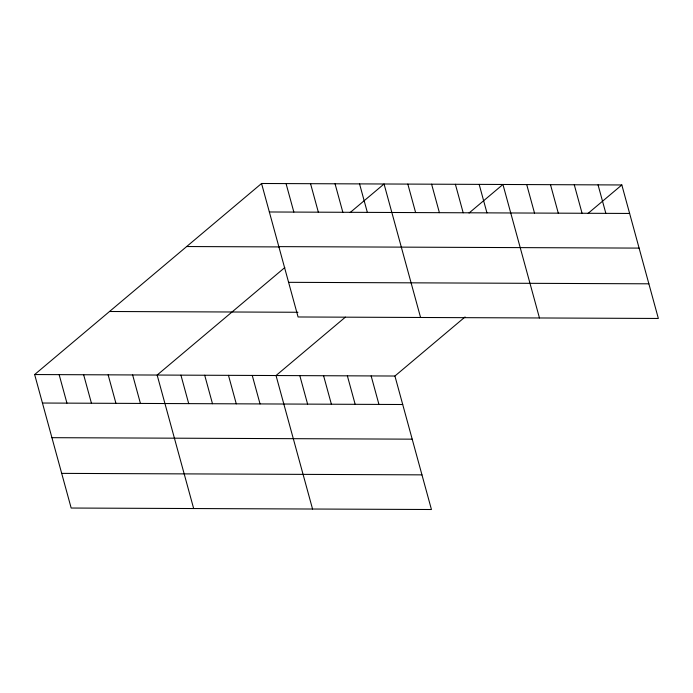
<?xml version="1.0" encoding="UTF-8"?>
<svg xmlns="http://www.w3.org/2000/svg" width="693" height="693" viewBox="0 0 693 693"><rect width="100%" height="100%" fill="white"/><g stroke="black" fill="none" stroke-linecap="round" stroke-linejoin="round"><path stroke-width="1.04" d="M465.072 316.952L394.923 376.022L431.444 509.511L71.171 508.038L34.65 374.541L261.556 183.489L621.829 184.962L658.35 318.459L298.077 316.978L261.556 183.489M284.806 267.55L157.146 375.043L193.659 508.532M350.156 212.526L384.052 183.992L420.573 317.481M345.391 317.134L276.031 375.537L312.552 509.026M469.048 213.02L502.945 184.477L539.457 317.966M587.941 213.505L621.829 184.962M269.352 211.98L629.625 213.453M278.829 246.63L639.102 248.103M186.677 246.535L279.348 246.916M288.6 282.328L648.873 283.809M109.529 311.495L297.955 312.266M34.65 374.541L394.923 376.022M42.446 403.031L402.72 404.513M51.923 437.681L412.196 439.163M61.686 473.38L421.959 474.861M598.05 184.866L605.847 213.357M574.272 184.771L582.068 213.262M550.493 184.676L558.289 213.158M526.715 184.572L534.511 213.063M479.166 184.381L486.954 212.872M455.388 184.286L463.175 212.768M431.609 184.182L439.397 212.673M407.83 184.087L415.618 212.578M359.554 183.888L367.342 212.379M335.057 183.792L342.844 212.283M371.145 375.927L378.941 404.409M310.551 183.688L318.347 212.179M347.366 375.823L355.162 404.314M286.053 183.593L293.849 212.075M323.588 375.727L331.384 404.218M299.809 375.632L307.605 404.123M252.252 375.433L260.048 403.924M228.473 375.337L236.27 403.828M204.704 375.242L212.491 403.733M180.925 375.147L188.713 403.629M132.64 374.948L140.436 403.439M108.143 374.844L115.939 403.335M83.645 374.748L91.441 403.231M59.148 374.644L66.944 403.135"/></g></svg>
